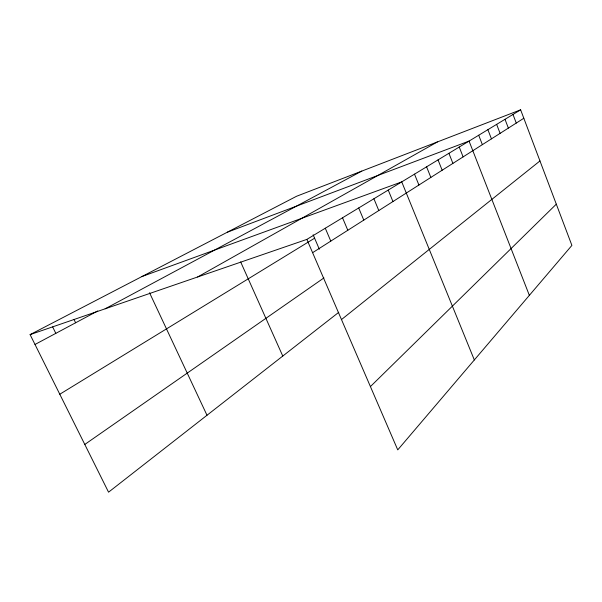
<?xml version="1.0" encoding="UTF-8"?>
<svg xmlns="http://www.w3.org/2000/svg" width="602" height="602" viewBox="0 0 602 602"><rect width="100%" height="100%" fill="white"/><g stroke="black" fill="none" stroke-linecap="round" stroke-linejoin="round"><path stroke-width="0.9" d="M370.418 386.582L556.308 204.161M341.484 319.564L539.964 160.937M338.768 312.303L108.556 492.173L30.1 334.622L296.56 196.26L520.632 109.827L571.9 245.398L397.749 449.875L306.862 239.393L520.632 109.827M84.792 444.449L323.929 277.921M312.604 252.682L523.823 118.255M59.786 394.242L314.598 238.196M197.629 276.98L437.398 141.937M105.147 308.796L361.772 171.103M35.006 344.472L97.742 310.963M227.36 232.191L469.063 141.086L529.354 295.349M141.937 276.544L401.745 181.887L474.331 359.951M30.1 334.622L306.862 239.393M52.66 326.931L55.82 333.35M74.091 319.639L75.619 322.777M149.537 292.753L206.998 415.26M240.649 261.9L282.774 356.053M313.123 234.772L319.346 249.243M325.291 228.226L330.791 241.109M342.53 217.773L347.813 230.273M358.709 207.968L363.789 220.106M373.917 198.75L378.808 210.549M388.237 190.074L392.956 201.55M414.515 174.151L418.909 185.025M426.592 166.829L430.851 177.432M438.045 159.884L442.161 170.231M448.911 153.299L452.907 163.39M459.236 147.038L463.111 156.896M478.703 135.239L482.36 144.646M487.891 129.671L491.443 138.866M496.642 124.366L500.096 133.358M505.003 119.301L508.366 128.098M512.994 114.455L516.268 123.071"/></g></svg>
